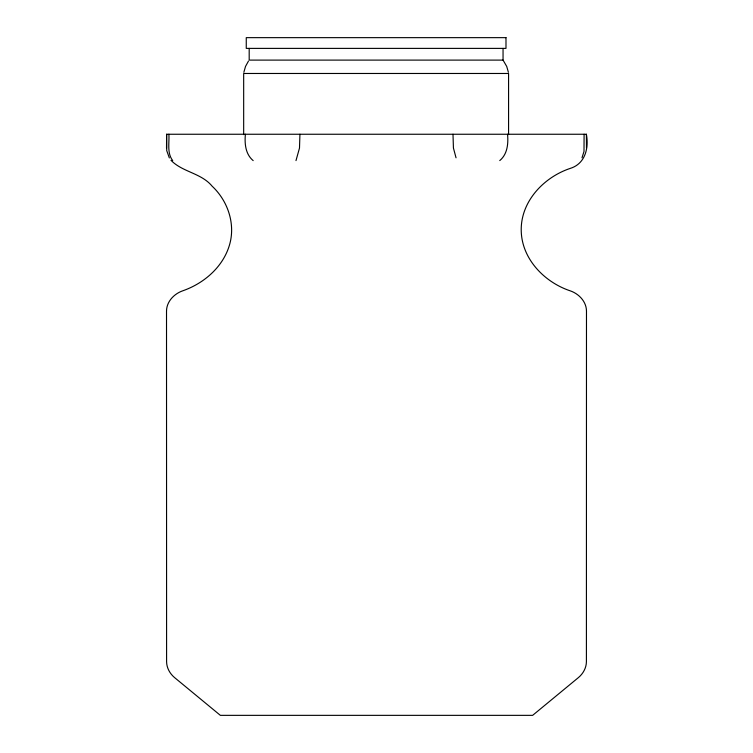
<?xml version="1.0" encoding="UTF-8"?>
<svg xmlns="http://www.w3.org/2000/svg" width="753" height="753" viewBox="0 0 753 753"><rect width="100%" height="100%" fill="white"/><g stroke="black" fill="none" stroke-linecap="round" stroke-linejoin="round"><path stroke-width="1.13" d="M169.35 157.932L166.724 150.619L166.62 134.25L586.389 134.25C588.997 148.285 585.109 163.89 570.162 168.427C544.071 177.153 521.18 200.929 521.217 229.618C521.18 258.317 544.071 282.093 570.162 290.818C578.869 293.736 586.493 301.661 586.483 311.224L586.408 661.802C586.314 667.92 583.161 673.587 578.539 677.484L532.635 715.35L220.365 715.35L174.451 677.484C169.839 673.587 166.686 667.92 166.592 661.802L166.517 311.177C166.507 301.633 174.141 293.736 182.8 290.79C203.922 283.392 222.869 267.164 229.411 245.252C235.764 224.253 227.924 200.919 212.13 186.189C201.277 172.992 182.424 172.173 170.978 160.285M166.517 148.068L166.611 134.25M243.85 72.269L245.525 66.424L248.462 61.087M295.985 160.605L299.496 148.059L299.929 134.25M581.994 157.801L583.999 151.457L584.102 134.25M499.757 160.587C507.503 154.158 508.426 143.597 507.541 134.25M508.397 72.269L506.713 66.424L503.051 60.108L249.187 60.108L249.187 48.39M253.177 160.615C245.422 154.177 244.509 143.607 245.393 134.25M172.719 160.615C166.837 153.066 169.463 142.995 168.888 134.25M456.045 157.81L453.428 148.04L452.995 134.25M586.389 134.25L586.483 148.021M508.576 134.608L508.576 73.474L243.671 73.474L243.671 134.608M503.051 48.39L503.051 60.108M505.988 37.65L246.259 37.65L246.259 48.39L505.988 48.39L505.988 37.65"/></g></svg>
